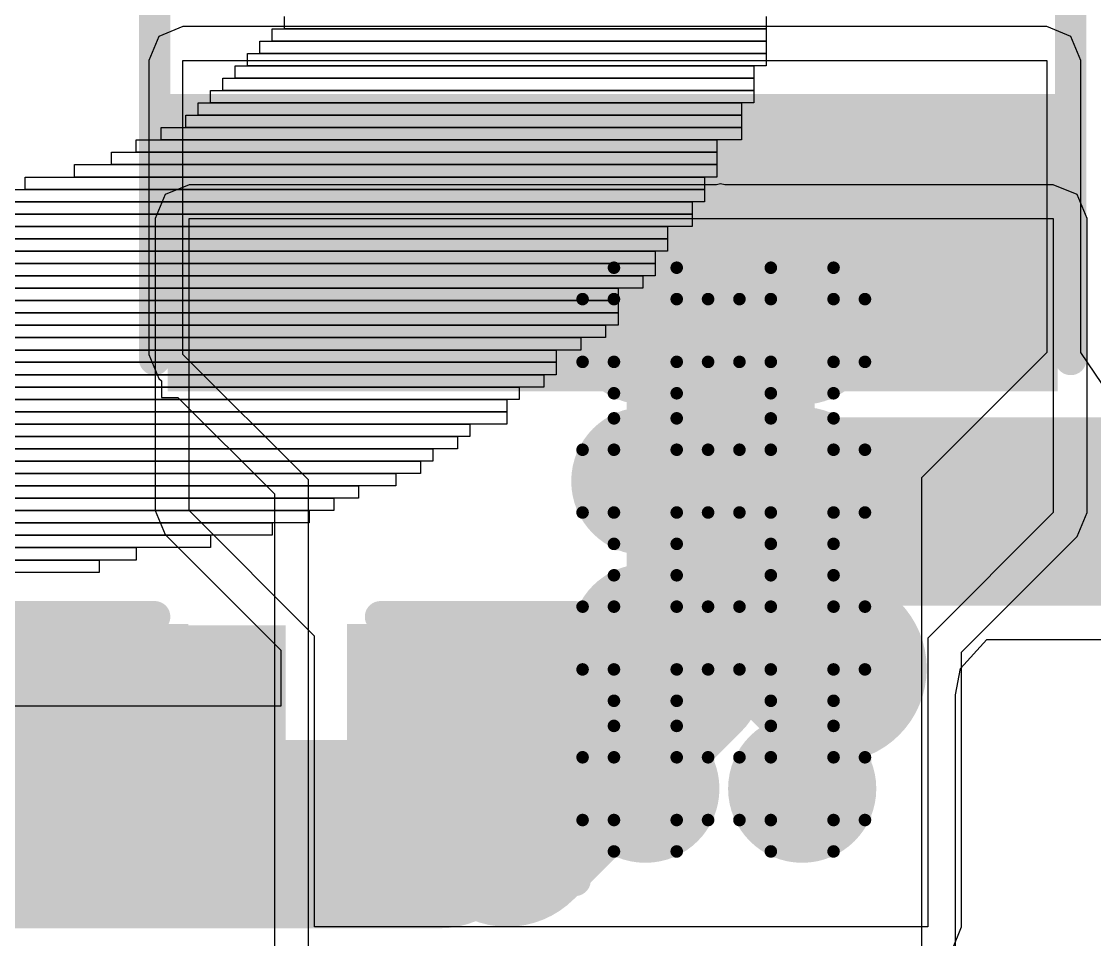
# Model space of a CAD drawing. Header units: inches. Extents: x -25 to 271, y -41 to 15.
# Drawn here: x 39.258 to 43.601, y -35.485 to -31.769 of the extents above; entities that cross this region are included whole.
import ezdxf

# ---------------------------------------------------------------- set-up
doc = ezdxf.new("R2010")
doc.units = ezdxf.units.IN
for name, color, linetype in [('Bottom Layer', 5, 'Continuous'), ('Bottom Overlay', 54, 'Continuous'), ('Drill Drawing', 1, 'Continuous'), ('Top Glue Points', 56, 'Continuous'), ('Top Layer', 1, 'Continuous'), ('Top Overlay', 2, 'Continuous'), ('Top Paste', 8, 'Continuous'), ('Top Solder', 216, 'Continuous'), ('Via Holes', 16, 'Continuous')]:
    doc.layers.add(name, color=color, linetype=linetype)

# ---------------------------------------------------------------- blocks, each defined once
blk = doc.blocks.new('VLS3012HBX_3R3M_13')
at = {"layer": 'Top Layer'}
for points in [[(-1.5, 1.7), (-0.5, 1.7), (-0.5, -1.7), (-1.5, -1.7)], [(0.5, 1.7), (1.5, 1.7), (1.5, -1.7), (0.5, -1.7)]]:
    blk.add_hatch(color=1, dxfattribs=at).paths.add_polyline_path(points)
at = {"layer": 'Top Paste'}
for points in [[(-1.5, 1.7), (-0.5, 1.7), (-0.5, -1.7), (-1.5, -1.7)], [(0.5, 1.7), (1.5, 1.7), (1.5, -1.7), (0.5, -1.7)]]:
    blk.add_hatch(color=8, dxfattribs=at).paths.add_polyline_path(points)
at = {"layer": 'Top Solder'}
for points in [[(-1.6016, 1.8016), (-0.3984, 1.8016), (-0.3984, -1.8016), (-1.6016, -1.8016)], [(0.3984, 1.8016), (1.6016, 1.8016), (1.6016, -1.8016), (0.3984, -1.8016)]]:
    blk.add_hatch(color=216, dxfattribs=at).paths.add_polyline_path(points)
at = {"layer": 'Top Overlay'}
for points in [[(1.4732, 1.8542, 0.127, 0.127, 0), (-1.4986, 1.8542, 0.127, 0.127, 0)], [(1.4732, -1.8542, 0.127, 0.127, 0), (-1.4986, -1.8542, 0.127, 0.127, 0)]]:
    blk.add_lwpolyline(points, format="xyseb", dxfattribs=at)
for points in [[(-1.5304, 1.8542, 0.0635, 0.0635, 1), (-1.4668, 1.8542, 0.0635, 0.0635, 1)], [(1.4414, 1.8542, 0.0635, 0.0635, 1), (1.505, 1.8542, 0.0635, 0.0635, 1)], [(-1.5304, -1.8542, 0.0635, 0.0635, 1), (-1.4668, -1.8542, 0.0635, 0.0635, 1)], [(1.4414, -1.8542, 0.0635, 0.0635, 1), (1.505, -1.8542, 0.0635, 0.0635, 1)]]:
    blk.add_lwpolyline(points, format="xyseb", close=True, dxfattribs=at)
blk = doc.blocks.new('CAP_0603_36')
at = {"layer": 'Top Layer'}
for points in [[(-0.381, 0.4445), (-0.381, -0.4445), (-1.143, -0.4445), (-1.143, 0.4445)], [(1.143, 0.4445), (1.143, -0.4445), (0.381, -0.4445), (0.381, 0.4445)]]:
    blk.add_hatch(color=1, dxfattribs=at).paths.add_polyline_path(points)
at = {"layer": 'Top Paste'}
for points in [[(-0.381, 0.4445), (-0.381, -0.4445), (-1.143, -0.4445), (-1.143, 0.4445)], [(1.143, 0.4445), (1.143, -0.4445), (0.381, -0.4445), (0.381, 0.4445)]]:
    blk.add_hatch(color=8, dxfattribs=at).paths.add_polyline_path(points)
at = {"layer": 'Top Solder'}
for points in [[(-0.321, 0.5045), (-0.321, -0.5045), (-1.203, -0.5045), (-1.203, 0.5045)], [(1.203, 0.5045), (1.203, -0.5045), (0.321, -0.5045), (0.321, 0.5045)]]:
    blk.add_hatch(color=216, dxfattribs=at).paths.add_polyline_path(points)
at = {"layer": 'Top Overlay'}
for points in [[(-1.2446, 0.5334, 0.127, 0.127, 0), (-0.4572, 0.5334, 0.127, 0.127, 0)], [(-1.2446, -0.5334, 0.127, 0.127, 0), (-1.2446, 0.5334, 0.127, 0.127, 0)], [(0.4572, 0.5334, 0.127, 0.127, 0), (1.2446, 0.5334, 0.127, 0.127, 0)], [(1.2446, -0.5334, 0.127, 0.127, 0), (1.2446, 0.5334, 0.127, 0.127, 0)], [(-1.2446, -0.5334, 0.127, 0.127, 0), (-0.4572, -0.5334, 0.127, 0.127, 0)], [(0.4572, -0.5334, 0.127, 0.127, 0), (1.2446, -0.5334, 0.127, 0.127, 0)]]:
    blk.add_lwpolyline(points, format="xyseb", dxfattribs=at)
for points in [[(-1.2764, 0.5334, 0.0635, 0.0635, 1), (-1.2128, 0.5334, 0.0635, 0.0635, 1)], [(-1.2764, 0.5334, 0.0635, 0.0635, 1), (-1.2128, 0.5334, 0.0635, 0.0635, 1)], [(-0.4889, 0.5334, 0.0635, 0.0635, 1), (-0.4254, 0.5334, 0.0635, 0.0635, 1)], [(0.4254, 0.5334, 0.0635, 0.0635, 1), (0.4889, 0.5334, 0.0635, 0.0635, 1)], [(1.2128, 0.5334, 0.0635, 0.0635, 1), (1.2764, 0.5334, 0.0635, 0.0635, 1)], [(1.2128, 0.5334, 0.0635, 0.0635, 1), (1.2764, 0.5334, 0.0635, 0.0635, 1)], [(-1.2764, -0.5334, 0.0635, 0.0635, 1), (-1.2128, -0.5334, 0.0635, 0.0635, 1)], [(-1.2764, -0.5334, 0.0635, 0.0635, 1), (-1.2128, -0.5334, 0.0635, 0.0635, 1)], [(-0.4889, -0.5334, 0.0635, 0.0635, 1), (-0.4254, -0.5334, 0.0635, 0.0635, 1)], [(0.4254, -0.5334, 0.0635, 0.0635, 1), (0.4889, -0.5334, 0.0635, 0.0635, 1)], [(1.2128, -0.5334, 0.0635, 0.0635, 1), (1.2764, -0.5334, 0.0635, 0.0635, 1)], [(1.2128, -0.5334, 0.0635, 0.0635, 1), (1.2764, -0.5334, 0.0635, 0.0635, 1)]]:
    blk.add_lwpolyline(points, format="xyseb", close=True, dxfattribs=at)

msp = doc.modelspace()

# ---------------------------------------------------------------- hatches: boundary and pattern name
at = {"layer": 'Bottom Layer'}
h = msp.add_hatch(color=5, dxfattribs=at)
edge = h.paths.add_edge_path()
edge.add_arc((41.783, -33.02), 0.3, 0, 360)
h = msp.add_hatch(color=5, dxfattribs=at)
edge = h.paths.add_edge_path()
edge.add_arc((42.418, -33.02), 0.3, 0, 360)
h = msp.add_hatch(color=5, dxfattribs=at)
edge = h.paths.add_edge_path()
edge.add_arc((41.783, -33.6296), 0.3, 0, 360)
h = msp.add_hatch(color=5, dxfattribs=at)
edge = h.paths.add_edge_path()
edge.add_arc((42.418, -33.6296), 0.3, 0, 360)
h = msp.add_hatch(color=5, dxfattribs=at)
edge = h.paths.add_edge_path()
edge.add_arc((41.783, -34.2646), 0.3, 0, 360)
h = msp.add_hatch(color=5, dxfattribs=at)
edge = h.paths.add_edge_path()
edge.add_arc((42.418, -34.2646), 0.3, 0, 360)
h = msp.add_hatch(color=5, dxfattribs=at)
edge = h.paths.add_edge_path()
edge.add_arc((41.783, -34.8742), 0.3, 0, 360)
h = msp.add_hatch(color=5, dxfattribs=at)
edge = h.paths.add_edge_path()
edge.add_arc((42.418, -34.8742), 0.3, 0, 360)
at = {"layer": 'Top Glue Points'}
for points in [[(39.927, -32.975), (40.3268, -32.975), (40.3268, -32.3751), (39.927, -32.3751)], [(39.927, -34.8137), (40.3268, -34.8137), (40.3268, -34.2138), (39.927, -34.2138)]]:
    msp.add_hatch(color=56, dxfattribs=at).paths.add_polyline_path(points)
at = {"layer": 'Top Layer'}
h = msp.add_hatch(color=1, dxfattribs=at)
edge = h.paths.add_edge_path()
edge.add_arc((41.783, -33.02), 0.3, 0, 360)
h = msp.add_hatch(color=1, dxfattribs=at)
edge = h.paths.add_edge_path()
edge.add_arc((42.418, -33.02), 0.3, 0, 360)
h = msp.add_hatch(color=1, dxfattribs=at)
edge = h.paths.add_edge_path()
edge.add_arc((41.783, -33.6296), 0.3, 0, 360)
h = msp.add_hatch(color=1, dxfattribs=at)
edge = h.paths.add_edge_path()
edge.add_arc((42.418, -33.6296), 0.3, 0, 360)
h = msp.add_hatch(color=1, dxfattribs=at)
edge = h.paths.add_edge_path()
edge.add_arc((41.783, -34.2646), 0.3, 0, 360)
h = msp.add_hatch(color=1, dxfattribs=at)
edge = h.paths.add_edge_path()
edge.add_arc((42.418, -34.2646), 0.3, 0, 360)
h = msp.add_hatch(color=1, dxfattribs=at)
edge = h.paths.add_edge_path()
edge.add_arc((41.783, -34.8742), 0.3, 0, 360)
h = msp.add_hatch(color=1, dxfattribs=at)
edge = h.paths.add_edge_path()
edge.add_arc((42.418, -34.8742), 0.3, 0, 360)
at = {"layer": 'Via Holes'}
h = msp.add_hatch(color=7, dxfattribs=at)
edge = h.paths.add_edge_path()
edge.add_arc((41.783, -33.02), 0.15, 0, 360)
h = msp.add_hatch(color=7, dxfattribs=at)
edge = h.paths.add_edge_path()
edge.add_arc((42.418, -33.02), 0.15, 0, 360)
h = msp.add_hatch(color=7, dxfattribs=at)
edge = h.paths.add_edge_path()
edge.add_arc((41.783, -33.6296), 0.15, 0, 360)
h = msp.add_hatch(color=7, dxfattribs=at)
edge = h.paths.add_edge_path()
edge.add_arc((42.418, -33.6296), 0.15, 0, 360)
h = msp.add_hatch(color=7, dxfattribs=at)
edge = h.paths.add_edge_path()
edge.add_arc((41.783, -34.2646), 0.15, 0, 360)
h = msp.add_hatch(color=7, dxfattribs=at)
edge = h.paths.add_edge_path()
edge.add_arc((42.418, -34.2646), 0.15, 0, 360)
h = msp.add_hatch(color=7, dxfattribs=at)
edge = h.paths.add_edge_path()
edge.add_arc((41.783, -34.8742), 0.15, 0, 360)
h = msp.add_hatch(color=7, dxfattribs=at)
edge = h.paths.add_edge_path()
edge.add_arc((42.418, -34.8742), 0.15, 0, 360)

# ---------------------------------------------------------------- linework, layer by layer
at = {"layer": 'Bottom Layer'}
for p, q in [((39.9364, -32.4299), (39.8392, -32.4702)), ((42.0712, -32.4299), (39.9364, -32.4299)), ((42.0878, -32.4266), (42.0712, -32.4299)), ((42.1044, -32.4299), (42.0878, -32.4266)), ((43.434, -32.4299), (42.1044, -32.4299)), ((43.5312, -32.4702), (43.434, -32.4299)), ((39.8392, -32.4702), (39.799, -32.5674)), ((43.5715, -32.5674), (43.5312, -32.4702)), ((39.799, -32.5674), (39.799, -33.749)), ((39.9364, -33.749), (39.9364, -32.5674)), ((39.9364, -32.5674), (43.434, -32.5674)), ((43.434, -32.5674), (43.434, -33.7566)), ((43.5715, -33.7566), (43.5715, -32.5674)), ((39.799, -33.749), (39.8392, -33.8462)), ((40.4444, -34.257), (39.9364, -33.749)), ((43.434, -33.7566), (42.926, -34.2646)), ((43.5312, -33.8538), (43.5715, -33.7566)), ((43.5715, -33.7566), (43.5715, -33.7566)), ((39.8392, -33.8462), (40.307, -34.3139)), ((43.0635, -34.3215), (43.5312, -33.8538)), ((40.4444, -35.433), (40.4444, -34.257)), ((42.926, -34.2646), (42.926, -35.433)), ((40.307, -34.3139), (40.307, -34.5403)), ((43.0635, -35.433), (43.0635, -34.3215)), ((40.307, -34.5403), (35.4806, -34.5403)), ((42.926, -35.433), (40.4444, -35.433)), ((43.0232, -35.5302), (43.0635, -35.433))]:
    msp.add_line(p, q, dxfattribs=at)
for points in [[(42.0878, -34.1884, 0.762, 0.762, 0), (42.0878, -32.9446, 0.762, 0.762, 0)], [(41.2242, -35.052, 0.762, 0.762, 0), (41.8973, -34.3789, 0.762, 0.762, 0)], [(11.881, -35.0582, 0.762, 0.762, 0), (40.9514, -35.0582, 0.762, 0.762, 0)]]:
    msp.add_lwpolyline(points, format="xyseb", dxfattribs=at)
for points in [[(41.8973, -32.9446, 0.381, 0.381, 1), (42.2783, -32.9446, 0.381, 0.381, 1)], [(41.8973, -34.1884, 0.381, 0.381, 1), (42.2783, -34.1884, 0.381, 0.381, 1)], [(41.7068, -34.3789, 0.381, 0.381, 1), (42.0878, -34.3789, 0.381, 0.381, 1)], [(40.7609, -35.0582, 0.381, 0.381, 1), (41.1419, -35.0582, 0.381, 0.381, 1)], [(41.0337, -35.052, 0.381, 0.381, 1), (41.4147, -35.052, 0.381, 0.381, 1)]]:
    msp.add_lwpolyline(points, format="xyseb", close=True, dxfattribs=at)
at = {"layer": 'Bottom Overlay'}
for p, q in [((40.3224, -31.7988), (40.3224, -31.749)), ((42.2723, -31.749), (42.2723, -31.7988)), ((40.2723, -31.8488), (40.2723, -31.7988)), ((40.2723, -31.7988), (42.2723, -31.7988)), ((42.2723, -31.7988), (40.3224, -31.7988)), ((42.2723, -31.7988), (42.2723, -31.8488)), ((40.2223, -31.8988), (40.2223, -31.8488)), ((40.2223, -31.8488), (42.2723, -31.8488)), ((42.2723, -31.8488), (40.2723, -31.8488)), ((42.2723, -31.8488), (42.2723, -31.8988)), ((40.1723, -31.9489), (40.1723, -31.8988)), ((40.1723, -31.8988), (42.2723, -31.8988)), ((42.2723, -31.8988), (40.2223, -31.8988)), ((42.2723, -31.8988), (42.2723, -31.9489)), ((40.1225, -31.9989), (40.1225, -31.9489)), ((40.1225, -31.9489), (42.2223, -31.9489)), ((42.2723, -31.9489), (40.1723, -31.9489)), ((42.2223, -31.9489), (42.2223, -31.9989)), ((40.0724, -32.049), (40.0724, -31.9989)), ((40.0724, -31.9989), (42.2223, -31.9989)), ((42.2223, -31.9989), (40.1225, -31.9989)), ((42.2223, -31.9989), (42.2223, -32.049)), ((40.0224, -32.099), (40.0224, -32.049)), ((40.0224, -32.049), (42.2223, -32.049)), ((42.2223, -32.049), (40.0724, -32.049)), ((42.2223, -32.049), (42.2223, -32.099)), ((39.9724, -32.1488), (39.9724, -32.099)), ((39.9724, -32.099), (42.1723, -32.099)), ((42.2223, -32.099), (40.0224, -32.099)), ((42.1723, -32.099), (42.1723, -32.1488)), ((39.9223, -32.1988), (39.9223, -32.1488)), ((39.9223, -32.1488), (42.1723, -32.1488)), ((42.1723, -32.1488), (39.9724, -32.1488)), ((42.1723, -32.1488), (42.1723, -32.1988)), ((39.8225, -32.2489), (39.8225, -32.1988)), ((39.8225, -32.1988), (42.1723, -32.1988)), ((42.1723, -32.1988), (39.9223, -32.1988)), ((42.1723, -32.1988), (42.1723, -32.2489)), ((39.7224, -32.2989), (39.7224, -32.2489)), ((39.7224, -32.2489), (42.0724, -32.2489)), ((42.1723, -32.2489), (39.8225, -32.2489)), ((42.0724, -32.2489), (42.0724, -32.2989)), ((39.6223, -32.3489), (39.6223, -32.2989)), ((39.6223, -32.2989), (42.0724, -32.2989)), ((42.0724, -32.2989), (39.7224, -32.2989)), ((42.0724, -32.2989), (42.0724, -32.3489)), ((39.4725, -32.399), (39.4725, -32.3489)), ((39.4725, -32.3489), (42.0724, -32.3489)), ((42.0724, -32.3489), (39.6223, -32.3489)), ((42.0724, -32.3489), (42.0724, -32.399)), ((39.2723, -32.4488), (39.2723, -32.399)), ((39.2723, -32.399), (42.0224, -32.399)), ((42.0724, -32.399), (39.4725, -32.399)), ((42.0224, -32.399), (42.0224, -32.4488)), ((36.7725, -32.4488), (42.0224, -32.4488)), ((42.0224, -32.4488), (39.2723, -32.4488)), ((42.0224, -32.4488), (42.0224, -32.4988)), ((36.7725, -32.4988), (41.9724, -32.4988)), ((42.0224, -32.4988), (36.7725, -32.4988)), ((41.9724, -32.4988), (41.9724, -32.5488)), ((36.6724, -32.5488), (41.9724, -32.5488)), ((41.9724, -32.5488), (36.7725, -32.5488)), ((41.9724, -32.5488), (41.9724, -32.5989)), ((36.6224, -32.5989), (41.8723, -32.5989)), ((41.9724, -32.5989), (36.6724, -32.5989)), ((41.8723, -32.5989), (41.8723, -32.6489)), ((36.5723, -32.6489), (41.8723, -32.6489)), ((41.8723, -32.6489), (36.6224, -32.6489)), ((41.8723, -32.6489), (41.8723, -32.6989)), ((41.8723, -32.6989), (36.5723, -32.6989)), ((36.5723, -32.6989), (41.8225, -32.6989)), ((41.8225, -32.6989), (41.8225, -32.749)), ((36.4725, -32.749), (41.8225, -32.749)), ((41.8225, -32.749), (36.5723, -32.749)), ((41.8225, -32.749), (41.8225, -32.7988)), ((41.8225, -32.7988), (36.4725, -32.7988)), ((36.4725, -32.7988), (41.7725, -32.7988)), ((41.7725, -32.7988), (41.7725, -32.8488)), ((41.7725, -32.8488), (36.4725, -32.8488)), ((36.5223, -32.8488), (41.6724, -32.8488)), ((41.6724, -32.8488), (41.6724, -32.8988)), ((41.6724, -32.8988), (36.5223, -32.8988)), ((36.5723, -32.8988), (41.6724, -32.8988)), ((41.6724, -32.8988), (41.6724, -32.9489)), ((41.6724, -32.9489), (36.5723, -32.9489)), ((36.5723, -32.9489), (41.6724, -32.9489)), ((41.6724, -32.9489), (41.6724, -32.9989)), ((41.6724, -32.9989), (36.5723, -32.9989)), ((36.6224, -32.9989), (41.6223, -32.9989)), ((41.6223, -32.9989), (41.6223, -33.049)), ((41.6223, -33.049), (36.6224, -33.049)), ((36.6724, -33.049), (41.5223, -33.049)), ((41.5223, -33.049), (41.5223, -33.099)), ((41.5223, -33.099), (36.6724, -33.099)), ((36.7725, -33.099), (41.4224, -33.099)), ((41.4224, -33.099), (41.4224, -33.1488)), ((41.4224, -33.1488), (36.7725, -33.1488)), ((36.7725, -33.1488), (41.4224, -33.1488)), ((41.4224, -33.1488), (41.4224, -33.1988)), ((41.4224, -33.1988), (36.7725, -33.1988)), ((36.8225, -33.1988), (41.3724, -33.1988)), ((41.3724, -33.1988), (41.3724, -33.2489)), ((41.3724, -33.2489), (36.8225, -33.2489)), ((36.8723, -33.2489), (41.2723, -33.2489)), ((41.2723, -33.2489), (41.2723, -33.2989)), ((41.2723, -33.2989), (36.8723, -33.2989)), ((37.0224, -33.2989), (41.2223, -33.2989)), ((41.2223, -33.2989), (41.2223, -33.3489)), ((41.2223, -33.3489), (37.0224, -33.3489)), ((37.0224, -33.3489), (41.2223, -33.3489)), ((41.2223, -33.3489), (41.2223, -33.399)), ((41.2223, -33.399), (37.0224, -33.399)), ((37.0724, -33.399), (41.0724, -33.399)), ((41.0724, -33.399), (41.0724, -33.4488)), ((41.0724, -33.4488), (37.0724, -33.4488)), ((37.2223, -33.4488), (41.0224, -33.4488)), ((41.0224, -33.4488), (41.0224, -33.4988)), ((41.0224, -33.4988), (37.2223, -33.4988)), ((37.2723, -33.4988), (40.9223, -33.4988)), ((40.9223, -33.4988), (40.9223, -33.5488)), ((40.9223, -33.5488), (37.2723, -33.5488)), ((37.3224, -33.5488), (40.8723, -33.5488)), ((40.8723, -33.5488), (40.8723, -33.5989)), ((40.8723, -33.5989), (37.3224, -33.5989)), ((37.4225, -33.5989), (40.7725, -33.5989)), ((40.7725, -33.5989), (40.7725, -33.6489)), ((40.7725, -33.6489), (37.4225, -33.6489)), ((37.5723, -33.6489), (40.6223, -33.6489)), ((40.6223, -33.6489), (40.6223, -33.6989)), ((40.6223, -33.6989), (37.5723, -33.6989)), ((37.7224, -33.6989), (40.5223, -33.6989)), ((40.5223, -33.6989), (40.5223, -33.749)), ((40.5223, -33.749), (37.7224, -33.749)), ((37.7725, -33.749), (40.4224, -33.749)), ((40.4224, -33.749), (40.4224, -33.7988)), ((40.4224, -33.7988), (37.7725, -33.7988)), ((37.9724, -33.7988), (40.2723, -33.7988)), ((40.2723, -33.7988), (40.2723, -33.8488)), ((40.2723, -33.8488), (37.9724, -33.8488)), ((38.2223, -33.8488), (40.0224, -33.8488)), ((40.0224, -33.8488), (40.0224, -33.8988)), ((40.0224, -33.8988), (38.2223, -33.8988)), ((38.5223, -33.8988), (39.7224, -33.8988)), ((39.7224, -33.8988), (39.7224, -33.9489)), ((39.7224, -33.9489), (38.5223, -33.9489)), ((38.6224, -33.9489), (39.5723, -33.9489)), ((39.5723, -33.9489), (39.5723, -33.9989)), ((39.5723, -33.9989), (38.6224, -33.9989))]:
    msp.add_line(p, q, dxfattribs=at)
at = {"layer": 'Drill Drawing'}
for points in [[(41.656, -32.893, 0.0508, 0.0508, 0), (41.656, -32.766, 0.0508, 0.0508, 0)], [(41.656, -32.766, 0.0508, 0.0508, 0), (41.91, -32.766, 0.0508, 0.0508, 0)], [(41.91, -32.893, 0.0508, 0.0508, 0), (41.91, -32.766, 0.0508, 0.0508, 0)], [(42.291, -32.893, 0.0508, 0.0508, 0), (42.291, -32.766, 0.0508, 0.0508, 0)], [(42.291, -32.766, 0.0508, 0.0508, 0), (42.545, -32.766, 0.0508, 0.0508, 0)], [(42.545, -32.893, 0.0508, 0.0508, 0), (42.545, -32.766, 0.0508, 0.0508, 0)], [(41.529, -33.147, 0.0508, 0.0508, 0), (41.529, -32.893, 0.0508, 0.0508, 0)], [(41.529, -32.893, 0.0508, 0.0508, 0), (41.656, -32.893, 0.0508, 0.0508, 0)], [(41.91, -32.893, 0.0508, 0.0508, 0), (42.037, -32.893, 0.0508, 0.0508, 0)], [(42.037, -33.147, 0.0508, 0.0508, 0), (42.037, -32.893, 0.0508, 0.0508, 0)], [(42.164, -33.147, 0.0508, 0.0508, 0), (42.164, -32.893, 0.0508, 0.0508, 0)], [(42.164, -32.893, 0.0508, 0.0508, 0), (42.291, -32.893, 0.0508, 0.0508, 0)], [(42.545, -32.893, 0.0508, 0.0508, 0), (42.672, -32.893, 0.0508, 0.0508, 0)], [(42.672, -33.147, 0.0508, 0.0508, 0), (42.672, -32.893, 0.0508, 0.0508, 0)], [(41.529, -33.147, 0.0508, 0.0508, 0), (41.656, -33.147, 0.0508, 0.0508, 0)], [(41.656, -33.274, 0.0508, 0.0508, 0), (41.656, -33.147, 0.0508, 0.0508, 0)], [(41.91, -33.147, 0.0508, 0.0508, 0), (42.037, -33.147, 0.0508, 0.0508, 0)], [(41.91, -33.274, 0.0508, 0.0508, 0), (41.91, -33.147, 0.0508, 0.0508, 0)], [(42.164, -33.147, 0.0508, 0.0508, 0), (42.291, -33.147, 0.0508, 0.0508, 0)], [(42.291, -33.274, 0.0508, 0.0508, 0), (42.291, -33.147, 0.0508, 0.0508, 0)], [(42.545, -33.147, 0.0508, 0.0508, 0), (42.672, -33.147, 0.0508, 0.0508, 0)], [(42.545, -33.274, 0.0508, 0.0508, 0), (42.545, -33.147, 0.0508, 0.0508, 0)], [(41.656, -33.274, 0.0508, 0.0508, 0), (41.91, -33.274, 0.0508, 0.0508, 0)], [(42.291, -33.274, 0.0508, 0.0508, 0), (42.545, -33.274, 0.0508, 0.0508, 0)], [(41.656, -33.5026, 0.0508, 0.0508, 0), (41.656, -33.3756, 0.0508, 0.0508, 0)], [(41.656, -33.3756, 0.0508, 0.0508, 0), (41.91, -33.3756, 0.0508, 0.0508, 0)], [(41.91, -33.5026, 0.0508, 0.0508, 0), (41.91, -33.3756, 0.0508, 0.0508, 0)], [(42.291, -33.5026, 0.0508, 0.0508, 0), (42.291, -33.3756, 0.0508, 0.0508, 0)], [(42.291, -33.3756, 0.0508, 0.0508, 0), (42.545, -33.3756, 0.0508, 0.0508, 0)], [(42.545, -33.5026, 0.0508, 0.0508, 0), (42.545, -33.3756, 0.0508, 0.0508, 0)], [(41.529, -33.7566, 0.0508, 0.0508, 0), (41.529, -33.5026, 0.0508, 0.0508, 0)], [(41.529, -33.5026, 0.0508, 0.0508, 0), (41.656, -33.5026, 0.0508, 0.0508, 0)], [(41.91, -33.5026, 0.0508, 0.0508, 0), (42.037, -33.5026, 0.0508, 0.0508, 0)], [(42.037, -33.7566, 0.0508, 0.0508, 0), (42.037, -33.5026, 0.0508, 0.0508, 0)], [(42.164, -33.7566, 0.0508, 0.0508, 0), (42.164, -33.5026, 0.0508, 0.0508, 0)], [(42.164, -33.5026, 0.0508, 0.0508, 0), (42.291, -33.5026, 0.0508, 0.0508, 0)], [(42.545, -33.5026, 0.0508, 0.0508, 0), (42.672, -33.5026, 0.0508, 0.0508, 0)], [(42.672, -33.7566, 0.0508, 0.0508, 0), (42.672, -33.5026, 0.0508, 0.0508, 0)], [(41.529, -33.7566, 0.0508, 0.0508, 0), (41.656, -33.7566, 0.0508, 0.0508, 0)], [(41.656, -33.8836, 0.0508, 0.0508, 0), (41.656, -33.7566, 0.0508, 0.0508, 0)], [(41.91, -33.7566, 0.0508, 0.0508, 0), (42.037, -33.7566, 0.0508, 0.0508, 0)], [(41.91, -33.8836, 0.0508, 0.0508, 0), (41.91, -33.7566, 0.0508, 0.0508, 0)], [(42.164, -33.7566, 0.0508, 0.0508, 0), (42.291, -33.7566, 0.0508, 0.0508, 0)], [(42.291, -33.8836, 0.0508, 0.0508, 0), (42.291, -33.7566, 0.0508, 0.0508, 0)], [(42.545, -33.7566, 0.0508, 0.0508, 0), (42.672, -33.7566, 0.0508, 0.0508, 0)], [(42.545, -33.8836, 0.0508, 0.0508, 0), (42.545, -33.7566, 0.0508, 0.0508, 0)], [(41.656, -33.8836, 0.0508, 0.0508, 0), (41.91, -33.8836, 0.0508, 0.0508, 0)], [(42.291, -33.8836, 0.0508, 0.0508, 0), (42.545, -33.8836, 0.0508, 0.0508, 0)], [(41.656, -34.1376, 0.0508, 0.0508, 0), (41.656, -34.0106, 0.0508, 0.0508, 0)], [(41.656, -34.0106, 0.0508, 0.0508, 0), (41.91, -34.0106, 0.0508, 0.0508, 0)], [(41.91, -34.1376, 0.0508, 0.0508, 0), (41.91, -34.0106, 0.0508, 0.0508, 0)], [(42.291, -34.1376, 0.0508, 0.0508, 0), (42.291, -34.0106, 0.0508, 0.0508, 0)], [(42.291, -34.0106, 0.0508, 0.0508, 0), (42.545, -34.0106, 0.0508, 0.0508, 0)], [(42.545, -34.1376, 0.0508, 0.0508, 0), (42.545, -34.0106, 0.0508, 0.0508, 0)], [(41.529, -34.3916, 0.0508, 0.0508, 0), (41.529, -34.1376, 0.0508, 0.0508, 0)], [(41.529, -34.1376, 0.0508, 0.0508, 0), (41.656, -34.1376, 0.0508, 0.0508, 0)], [(41.91, -34.1376, 0.0508, 0.0508, 0), (42.037, -34.1376, 0.0508, 0.0508, 0)], [(42.037, -34.3916, 0.0508, 0.0508, 0), (42.037, -34.1376, 0.0508, 0.0508, 0)], [(42.164, -34.3916, 0.0508, 0.0508, 0), (42.164, -34.1376, 0.0508, 0.0508, 0)], [(42.164, -34.1376, 0.0508, 0.0508, 0), (42.291, -34.1376, 0.0508, 0.0508, 0)], [(42.545, -34.1376, 0.0508, 0.0508, 0), (42.672, -34.1376, 0.0508, 0.0508, 0)], [(42.672, -34.3916, 0.0508, 0.0508, 0), (42.672, -34.1376, 0.0508, 0.0508, 0)], [(41.529, -34.3916, 0.0508, 0.0508, 0), (41.656, -34.3916, 0.0508, 0.0508, 0)], [(41.656, -34.5186, 0.0508, 0.0508, 0), (41.656, -34.3916, 0.0508, 0.0508, 0)], [(41.91, -34.3916, 0.0508, 0.0508, 0), (42.037, -34.3916, 0.0508, 0.0508, 0)], [(41.91, -34.5186, 0.0508, 0.0508, 0), (41.91, -34.3916, 0.0508, 0.0508, 0)], [(42.164, -34.3916, 0.0508, 0.0508, 0), (42.291, -34.3916, 0.0508, 0.0508, 0)], [(42.291, -34.5186, 0.0508, 0.0508, 0), (42.291, -34.3916, 0.0508, 0.0508, 0)], [(42.545, -34.3916, 0.0508, 0.0508, 0), (42.672, -34.3916, 0.0508, 0.0508, 0)], [(42.545, -34.5186, 0.0508, 0.0508, 0), (42.545, -34.3916, 0.0508, 0.0508, 0)], [(41.656, -34.5186, 0.0508, 0.0508, 0), (41.91, -34.5186, 0.0508, 0.0508, 0)], [(42.291, -34.5186, 0.0508, 0.0508, 0), (42.545, -34.5186, 0.0508, 0.0508, 0)], [(41.656, -34.7472, 0.0508, 0.0508, 0), (41.656, -34.6202, 0.0508, 0.0508, 0)], [(41.656, -34.6202, 0.0508, 0.0508, 0), (41.91, -34.6202, 0.0508, 0.0508, 0)], [(41.91, -34.7472, 0.0508, 0.0508, 0), (41.91, -34.6202, 0.0508, 0.0508, 0)], [(42.291, -34.7472, 0.0508, 0.0508, 0), (42.291, -34.6202, 0.0508, 0.0508, 0)], [(42.291, -34.6202, 0.0508, 0.0508, 0), (42.545, -34.6202, 0.0508, 0.0508, 0)], [(42.545, -34.7472, 0.0508, 0.0508, 0), (42.545, -34.6202, 0.0508, 0.0508, 0)], [(41.529, -35.0012, 0.0508, 0.0508, 0), (41.529, -34.7472, 0.0508, 0.0508, 0)], [(41.529, -34.7472, 0.0508, 0.0508, 0), (41.656, -34.7472, 0.0508, 0.0508, 0)], [(41.91, -34.7472, 0.0508, 0.0508, 0), (42.037, -34.7472, 0.0508, 0.0508, 0)], [(42.037, -35.0012, 0.0508, 0.0508, 0), (42.037, -34.7472, 0.0508, 0.0508, 0)], [(42.164, -35.0012, 0.0508, 0.0508, 0), (42.164, -34.7472, 0.0508, 0.0508, 0)], [(42.164, -34.7472, 0.0508, 0.0508, 0), (42.291, -34.7472, 0.0508, 0.0508, 0)], [(42.545, -34.7472, 0.0508, 0.0508, 0), (42.672, -34.7472, 0.0508, 0.0508, 0)], [(42.672, -35.0012, 0.0508, 0.0508, 0), (42.672, -34.7472, 0.0508, 0.0508, 0)], [(41.529, -35.0012, 0.0508, 0.0508, 0), (41.656, -35.0012, 0.0508, 0.0508, 0)], [(41.656, -35.1282, 0.0508, 0.0508, 0), (41.656, -35.0012, 0.0508, 0.0508, 0)], [(41.91, -35.0012, 0.0508, 0.0508, 0), (42.037, -35.0012, 0.0508, 0.0508, 0)], [(41.91, -35.1282, 0.0508, 0.0508, 0), (41.91, -35.0012, 0.0508, 0.0508, 0)], [(42.164, -35.0012, 0.0508, 0.0508, 0), (42.291, -35.0012, 0.0508, 0.0508, 0)], [(42.291, -35.1282, 0.0508, 0.0508, 0), (42.291, -35.0012, 0.0508, 0.0508, 0)], [(42.545, -35.0012, 0.0508, 0.0508, 0), (42.672, -35.0012, 0.0508, 0.0508, 0)], [(42.545, -35.1282, 0.0508, 0.0508, 0), (42.545, -35.0012, 0.0508, 0.0508, 0)], [(41.656, -35.1282, 0.0508, 0.0508, 0), (41.91, -35.1282, 0.0508, 0.0508, 0)], [(42.291, -35.1282, 0.0508, 0.0508, 0), (42.545, -35.1282, 0.0508, 0.0508, 0)]]:
    msp.add_lwpolyline(points, format="xyseb", dxfattribs=at)
for points in [[(41.6433, -32.766, 0.0254, 0.0254, 1), (41.6687, -32.766, 0.0254, 0.0254, 1)], [(41.6433, -32.766, 0.0254, 0.0254, 1), (41.6687, -32.766, 0.0254, 0.0254, 1)], [(41.8973, -32.766, 0.0254, 0.0254, 1), (41.9227, -32.766, 0.0254, 0.0254, 1)], [(41.8973, -32.766, 0.0254, 0.0254, 1), (41.9227, -32.766, 0.0254, 0.0254, 1)], [(42.2783, -32.766, 0.0254, 0.0254, 1), (42.3037, -32.766, 0.0254, 0.0254, 1)], [(42.2783, -32.766, 0.0254, 0.0254, 1), (42.3037, -32.766, 0.0254, 0.0254, 1)], [(42.5323, -32.766, 0.0254, 0.0254, 1), (42.5577, -32.766, 0.0254, 0.0254, 1)], [(42.5323, -32.766, 0.0254, 0.0254, 1), (42.5577, -32.766, 0.0254, 0.0254, 1)], [(41.5163, -32.893, 0.0254, 0.0254, 1), (41.5417, -32.893, 0.0254, 0.0254, 1)], [(41.5163, -32.893, 0.0254, 0.0254, 1), (41.5417, -32.893, 0.0254, 0.0254, 1)], [(41.6433, -32.893, 0.0254, 0.0254, 1), (41.6687, -32.893, 0.0254, 0.0254, 1)], [(41.6433, -32.893, 0.0254, 0.0254, 1), (41.6687, -32.893, 0.0254, 0.0254, 1)], [(41.8973, -32.893, 0.0254, 0.0254, 1), (41.9227, -32.893, 0.0254, 0.0254, 1)], [(41.8973, -32.893, 0.0254, 0.0254, 1), (41.9227, -32.893, 0.0254, 0.0254, 1)], [(42.0243, -32.893, 0.0254, 0.0254, 1), (42.0497, -32.893, 0.0254, 0.0254, 1)], [(42.0243, -32.893, 0.0254, 0.0254, 1), (42.0497, -32.893, 0.0254, 0.0254, 1)], [(42.1513, -32.893, 0.0254, 0.0254, 1), (42.1767, -32.893, 0.0254, 0.0254, 1)], [(42.1513, -32.893, 0.0254, 0.0254, 1), (42.1767, -32.893, 0.0254, 0.0254, 1)], [(42.2783, -32.893, 0.0254, 0.0254, 1), (42.3037, -32.893, 0.0254, 0.0254, 1)], [(42.2783, -32.893, 0.0254, 0.0254, 1), (42.3037, -32.893, 0.0254, 0.0254, 1)], [(42.5323, -32.893, 0.0254, 0.0254, 1), (42.5577, -32.893, 0.0254, 0.0254, 1)], [(42.5323, -32.893, 0.0254, 0.0254, 1), (42.5577, -32.893, 0.0254, 0.0254, 1)], [(42.6593, -32.893, 0.0254, 0.0254, 1), (42.6847, -32.893, 0.0254, 0.0254, 1)], [(42.6593, -32.893, 0.0254, 0.0254, 1), (42.6847, -32.893, 0.0254, 0.0254, 1)], [(41.5163, -33.147, 0.0254, 0.0254, 1), (41.5417, -33.147, 0.0254, 0.0254, 1)], [(41.5163, -33.147, 0.0254, 0.0254, 1), (41.5417, -33.147, 0.0254, 0.0254, 1)], [(41.6433, -33.147, 0.0254, 0.0254, 1), (41.6687, -33.147, 0.0254, 0.0254, 1)], [(41.6433, -33.147, 0.0254, 0.0254, 1), (41.6687, -33.147, 0.0254, 0.0254, 1)], [(41.8973, -33.147, 0.0254, 0.0254, 1), (41.9227, -33.147, 0.0254, 0.0254, 1)], [(41.8973, -33.147, 0.0254, 0.0254, 1), (41.9227, -33.147, 0.0254, 0.0254, 1)], [(42.0243, -33.147, 0.0254, 0.0254, 1), (42.0497, -33.147, 0.0254, 0.0254, 1)], [(42.0243, -33.147, 0.0254, 0.0254, 1), (42.0497, -33.147, 0.0254, 0.0254, 1)], [(42.1513, -33.147, 0.0254, 0.0254, 1), (42.1767, -33.147, 0.0254, 0.0254, 1)], [(42.1513, -33.147, 0.0254, 0.0254, 1), (42.1767, -33.147, 0.0254, 0.0254, 1)], [(42.2783, -33.147, 0.0254, 0.0254, 1), (42.3037, -33.147, 0.0254, 0.0254, 1)], [(42.2783, -33.147, 0.0254, 0.0254, 1), (42.3037, -33.147, 0.0254, 0.0254, 1)], [(42.5323, -33.147, 0.0254, 0.0254, 1), (42.5577, -33.147, 0.0254, 0.0254, 1)], [(42.5323, -33.147, 0.0254, 0.0254, 1), (42.5577, -33.147, 0.0254, 0.0254, 1)], [(42.6593, -33.147, 0.0254, 0.0254, 1), (42.6847, -33.147, 0.0254, 0.0254, 1)], [(42.6593, -33.147, 0.0254, 0.0254, 1), (42.6847, -33.147, 0.0254, 0.0254, 1)], [(41.6433, -33.274, 0.0254, 0.0254, 1), (41.6687, -33.274, 0.0254, 0.0254, 1)], [(41.6433, -33.274, 0.0254, 0.0254, 1), (41.6687, -33.274, 0.0254, 0.0254, 1)], [(41.8973, -33.274, 0.0254, 0.0254, 1), (41.9227, -33.274, 0.0254, 0.0254, 1)], [(41.8973, -33.274, 0.0254, 0.0254, 1), (41.9227, -33.274, 0.0254, 0.0254, 1)], [(42.2783, -33.274, 0.0254, 0.0254, 1), (42.3037, -33.274, 0.0254, 0.0254, 1)], [(42.2783, -33.274, 0.0254, 0.0254, 1), (42.3037, -33.274, 0.0254, 0.0254, 1)], [(42.5323, -33.274, 0.0254, 0.0254, 1), (42.5577, -33.274, 0.0254, 0.0254, 1)], [(42.5323, -33.274, 0.0254, 0.0254, 1), (42.5577, -33.274, 0.0254, 0.0254, 1)], [(41.6433, -33.3756, 0.0254, 0.0254, 1), (41.6687, -33.3756, 0.0254, 0.0254, 1)], [(41.6433, -33.3756, 0.0254, 0.0254, 1), (41.6687, -33.3756, 0.0254, 0.0254, 1)], [(41.8973, -33.3756, 0.0254, 0.0254, 1), (41.9227, -33.3756, 0.0254, 0.0254, 1)], [(41.8973, -33.3756, 0.0254, 0.0254, 1), (41.9227, -33.3756, 0.0254, 0.0254, 1)], [(42.2783, -33.3756, 0.0254, 0.0254, 1), (42.3037, -33.3756, 0.0254, 0.0254, 1)], [(42.2783, -33.3756, 0.0254, 0.0254, 1), (42.3037, -33.3756, 0.0254, 0.0254, 1)], [(42.5323, -33.3756, 0.0254, 0.0254, 1), (42.5577, -33.3756, 0.0254, 0.0254, 1)], [(42.5323, -33.3756, 0.0254, 0.0254, 1), (42.5577, -33.3756, 0.0254, 0.0254, 1)], [(41.5163, -33.5026, 0.0254, 0.0254, 1), (41.5417, -33.5026, 0.0254, 0.0254, 1)], [(41.5163, -33.5026, 0.0254, 0.0254, 1), (41.5417, -33.5026, 0.0254, 0.0254, 1)], [(41.6433, -33.5026, 0.0254, 0.0254, 1), (41.6687, -33.5026, 0.0254, 0.0254, 1)], [(41.6433, -33.5026, 0.0254, 0.0254, 1), (41.6687, -33.5026, 0.0254, 0.0254, 1)], [(41.8973, -33.5026, 0.0254, 0.0254, 1), (41.9227, -33.5026, 0.0254, 0.0254, 1)], [(41.8973, -33.5026, 0.0254, 0.0254, 1), (41.9227, -33.5026, 0.0254, 0.0254, 1)], [(42.0243, -33.5026, 0.0254, 0.0254, 1), (42.0497, -33.5026, 0.0254, 0.0254, 1)], [(42.0243, -33.5026, 0.0254, 0.0254, 1), (42.0497, -33.5026, 0.0254, 0.0254, 1)], [(42.1513, -33.5026, 0.0254, 0.0254, 1), (42.1767, -33.5026, 0.0254, 0.0254, 1)], [(42.1513, -33.5026, 0.0254, 0.0254, 1), (42.1767, -33.5026, 0.0254, 0.0254, 1)], [(42.2783, -33.5026, 0.0254, 0.0254, 1), (42.3037, -33.5026, 0.0254, 0.0254, 1)], [(42.2783, -33.5026, 0.0254, 0.0254, 1), (42.3037, -33.5026, 0.0254, 0.0254, 1)], [(42.5323, -33.5026, 0.0254, 0.0254, 1), (42.5577, -33.5026, 0.0254, 0.0254, 1)], [(42.5323, -33.5026, 0.0254, 0.0254, 1), (42.5577, -33.5026, 0.0254, 0.0254, 1)], [(42.6593, -33.5026, 0.0254, 0.0254, 1), (42.6847, -33.5026, 0.0254, 0.0254, 1)], [(42.6593, -33.5026, 0.0254, 0.0254, 1), (42.6847, -33.5026, 0.0254, 0.0254, 1)], [(41.5163, -33.7566, 0.0254, 0.0254, 1), (41.5417, -33.7566, 0.0254, 0.0254, 1)], [(41.5163, -33.7566, 0.0254, 0.0254, 1), (41.5417, -33.7566, 0.0254, 0.0254, 1)], [(41.6433, -33.7566, 0.0254, 0.0254, 1), (41.6687, -33.7566, 0.0254, 0.0254, 1)], [(41.6433, -33.7566, 0.0254, 0.0254, 1), (41.6687, -33.7566, 0.0254, 0.0254, 1)], [(41.8973, -33.7566, 0.0254, 0.0254, 1), (41.9227, -33.7566, 0.0254, 0.0254, 1)], [(41.8973, -33.7566, 0.0254, 0.0254, 1), (41.9227, -33.7566, 0.0254, 0.0254, 1)], [(42.0243, -33.7566, 0.0254, 0.0254, 1), (42.0497, -33.7566, 0.0254, 0.0254, 1)], [(42.0243, -33.7566, 0.0254, 0.0254, 1), (42.0497, -33.7566, 0.0254, 0.0254, 1)], [(42.1513, -33.7566, 0.0254, 0.0254, 1), (42.1767, -33.7566, 0.0254, 0.0254, 1)], [(42.1513, -33.7566, 0.0254, 0.0254, 1), (42.1767, -33.7566, 0.0254, 0.0254, 1)], [(42.2783, -33.7566, 0.0254, 0.0254, 1), (42.3037, -33.7566, 0.0254, 0.0254, 1)], [(42.2783, -33.7566, 0.0254, 0.0254, 1), (42.3037, -33.7566, 0.0254, 0.0254, 1)], [(42.5323, -33.7566, 0.0254, 0.0254, 1), (42.5577, -33.7566, 0.0254, 0.0254, 1)], [(42.5323, -33.7566, 0.0254, 0.0254, 1), (42.5577, -33.7566, 0.0254, 0.0254, 1)], [(42.6593, -33.7566, 0.0254, 0.0254, 1), (42.6847, -33.7566, 0.0254, 0.0254, 1)], [(42.6593, -33.7566, 0.0254, 0.0254, 1), (42.6847, -33.7566, 0.0254, 0.0254, 1)], [(41.6433, -33.8836, 0.0254, 0.0254, 1), (41.6687, -33.8836, 0.0254, 0.0254, 1)], [(41.6433, -33.8836, 0.0254, 0.0254, 1), (41.6687, -33.8836, 0.0254, 0.0254, 1)], [(41.8973, -33.8836, 0.0254, 0.0254, 1), (41.9227, -33.8836, 0.0254, 0.0254, 1)], [(41.8973, -33.8836, 0.0254, 0.0254, 1), (41.9227, -33.8836, 0.0254, 0.0254, 1)], [(42.2783, -33.8836, 0.0254, 0.0254, 1), (42.3037, -33.8836, 0.0254, 0.0254, 1)], [(42.2783, -33.8836, 0.0254, 0.0254, 1), (42.3037, -33.8836, 0.0254, 0.0254, 1)], [(42.5323, -33.8836, 0.0254, 0.0254, 1), (42.5577, -33.8836, 0.0254, 0.0254, 1)], [(42.5323, -33.8836, 0.0254, 0.0254, 1), (42.5577, -33.8836, 0.0254, 0.0254, 1)], [(41.6433, -34.0106, 0.0254, 0.0254, 1), (41.6687, -34.0106, 0.0254, 0.0254, 1)], [(41.6433, -34.0106, 0.0254, 0.0254, 1), (41.6687, -34.0106, 0.0254, 0.0254, 1)], [(41.8973, -34.0106, 0.0254, 0.0254, 1), (41.9227, -34.0106, 0.0254, 0.0254, 1)], [(41.8973, -34.0106, 0.0254, 0.0254, 1), (41.9227, -34.0106, 0.0254, 0.0254, 1)], [(42.2783, -34.0106, 0.0254, 0.0254, 1), (42.3037, -34.0106, 0.0254, 0.0254, 1)], [(42.2783, -34.0106, 0.0254, 0.0254, 1), (42.3037, -34.0106, 0.0254, 0.0254, 1)], [(42.5323, -34.0106, 0.0254, 0.0254, 1), (42.5577, -34.0106, 0.0254, 0.0254, 1)], [(42.5323, -34.0106, 0.0254, 0.0254, 1), (42.5577, -34.0106, 0.0254, 0.0254, 1)], [(41.5163, -34.1376, 0.0254, 0.0254, 1), (41.5417, -34.1376, 0.0254, 0.0254, 1)], [(41.5163, -34.1376, 0.0254, 0.0254, 1), (41.5417, -34.1376, 0.0254, 0.0254, 1)], [(41.6433, -34.1376, 0.0254, 0.0254, 1), (41.6687, -34.1376, 0.0254, 0.0254, 1)], [(41.6433, -34.1376, 0.0254, 0.0254, 1), (41.6687, -34.1376, 0.0254, 0.0254, 1)], [(41.8973, -34.1376, 0.0254, 0.0254, 1), (41.9227, -34.1376, 0.0254, 0.0254, 1)], [(41.8973, -34.1376, 0.0254, 0.0254, 1), (41.9227, -34.1376, 0.0254, 0.0254, 1)], [(42.0243, -34.1376, 0.0254, 0.0254, 1), (42.0497, -34.1376, 0.0254, 0.0254, 1)], [(42.0243, -34.1376, 0.0254, 0.0254, 1), (42.0497, -34.1376, 0.0254, 0.0254, 1)], [(42.1513, -34.1376, 0.0254, 0.0254, 1), (42.1767, -34.1376, 0.0254, 0.0254, 1)], [(42.1513, -34.1376, 0.0254, 0.0254, 1), (42.1767, -34.1376, 0.0254, 0.0254, 1)], [(42.2783, -34.1376, 0.0254, 0.0254, 1), (42.3037, -34.1376, 0.0254, 0.0254, 1)], [(42.2783, -34.1376, 0.0254, 0.0254, 1), (42.3037, -34.1376, 0.0254, 0.0254, 1)], [(42.5323, -34.1376, 0.0254, 0.0254, 1), (42.5577, -34.1376, 0.0254, 0.0254, 1)], [(42.5323, -34.1376, 0.0254, 0.0254, 1), (42.5577, -34.1376, 0.0254, 0.0254, 1)], [(42.6593, -34.1376, 0.0254, 0.0254, 1), (42.6847, -34.1376, 0.0254, 0.0254, 1)], [(42.6593, -34.1376, 0.0254, 0.0254, 1), (42.6847, -34.1376, 0.0254, 0.0254, 1)], [(41.5163, -34.3916, 0.0254, 0.0254, 1), (41.5417, -34.3916, 0.0254, 0.0254, 1)], [(41.5163, -34.3916, 0.0254, 0.0254, 1), (41.5417, -34.3916, 0.0254, 0.0254, 1)], [(41.6433, -34.3916, 0.0254, 0.0254, 1), (41.6687, -34.3916, 0.0254, 0.0254, 1)], [(41.6433, -34.3916, 0.0254, 0.0254, 1), (41.6687, -34.3916, 0.0254, 0.0254, 1)], [(41.8973, -34.3916, 0.0254, 0.0254, 1), (41.9227, -34.3916, 0.0254, 0.0254, 1)], [(41.8973, -34.3916, 0.0254, 0.0254, 1), (41.9227, -34.3916, 0.0254, 0.0254, 1)], [(42.0243, -34.3916, 0.0254, 0.0254, 1), (42.0497, -34.3916, 0.0254, 0.0254, 1)], [(42.0243, -34.3916, 0.0254, 0.0254, 1), (42.0497, -34.3916, 0.0254, 0.0254, 1)], [(42.1513, -34.3916, 0.0254, 0.0254, 1), (42.1767, -34.3916, 0.0254, 0.0254, 1)], [(42.1513, -34.3916, 0.0254, 0.0254, 1), (42.1767, -34.3916, 0.0254, 0.0254, 1)], [(42.2783, -34.3916, 0.0254, 0.0254, 1), (42.3037, -34.3916, 0.0254, 0.0254, 1)], [(42.2783, -34.3916, 0.0254, 0.0254, 1), (42.3037, -34.3916, 0.0254, 0.0254, 1)], [(42.5323, -34.3916, 0.0254, 0.0254, 1), (42.5577, -34.3916, 0.0254, 0.0254, 1)], [(42.5323, -34.3916, 0.0254, 0.0254, 1), (42.5577, -34.3916, 0.0254, 0.0254, 1)], [(42.6593, -34.3916, 0.0254, 0.0254, 1), (42.6847, -34.3916, 0.0254, 0.0254, 1)], [(42.6593, -34.3916, 0.0254, 0.0254, 1), (42.6847, -34.3916, 0.0254, 0.0254, 1)], [(41.6433, -34.5186, 0.0254, 0.0254, 1), (41.6687, -34.5186, 0.0254, 0.0254, 1)], [(41.6433, -34.5186, 0.0254, 0.0254, 1), (41.6687, -34.5186, 0.0254, 0.0254, 1)], [(41.8973, -34.5186, 0.0254, 0.0254, 1), (41.9227, -34.5186, 0.0254, 0.0254, 1)], [(41.8973, -34.5186, 0.0254, 0.0254, 1), (41.9227, -34.5186, 0.0254, 0.0254, 1)], [(42.2783, -34.5186, 0.0254, 0.0254, 1), (42.3037, -34.5186, 0.0254, 0.0254, 1)], [(42.2783, -34.5186, 0.0254, 0.0254, 1), (42.3037, -34.5186, 0.0254, 0.0254, 1)], [(42.5323, -34.5186, 0.0254, 0.0254, 1), (42.5577, -34.5186, 0.0254, 0.0254, 1)], [(42.5323, -34.5186, 0.0254, 0.0254, 1), (42.5577, -34.5186, 0.0254, 0.0254, 1)], [(41.6433, -34.6202, 0.0254, 0.0254, 1), (41.6687, -34.6202, 0.0254, 0.0254, 1)], [(41.6433, -34.6202, 0.0254, 0.0254, 1), (41.6687, -34.6202, 0.0254, 0.0254, 1)], [(41.8973, -34.6202, 0.0254, 0.0254, 1), (41.9227, -34.6202, 0.0254, 0.0254, 1)], [(41.8973, -34.6202, 0.0254, 0.0254, 1), (41.9227, -34.6202, 0.0254, 0.0254, 1)], [(42.2783, -34.6202, 0.0254, 0.0254, 1), (42.3037, -34.6202, 0.0254, 0.0254, 1)], [(42.2783, -34.6202, 0.0254, 0.0254, 1), (42.3037, -34.6202, 0.0254, 0.0254, 1)], [(42.5323, -34.6202, 0.0254, 0.0254, 1), (42.5577, -34.6202, 0.0254, 0.0254, 1)], [(42.5323, -34.6202, 0.0254, 0.0254, 1), (42.5577, -34.6202, 0.0254, 0.0254, 1)], [(41.5163, -34.7472, 0.0254, 0.0254, 1), (41.5417, -34.7472, 0.0254, 0.0254, 1)], [(41.5163, -34.7472, 0.0254, 0.0254, 1), (41.5417, -34.7472, 0.0254, 0.0254, 1)], [(41.6433, -34.7472, 0.0254, 0.0254, 1), (41.6687, -34.7472, 0.0254, 0.0254, 1)], [(41.6433, -34.7472, 0.0254, 0.0254, 1), (41.6687, -34.7472, 0.0254, 0.0254, 1)], [(41.8973, -34.7472, 0.0254, 0.0254, 1), (41.9227, -34.7472, 0.0254, 0.0254, 1)], [(41.8973, -34.7472, 0.0254, 0.0254, 1), (41.9227, -34.7472, 0.0254, 0.0254, 1)], [(42.0243, -34.7472, 0.0254, 0.0254, 1), (42.0497, -34.7472, 0.0254, 0.0254, 1)], [(42.0243, -34.7472, 0.0254, 0.0254, 1), (42.0497, -34.7472, 0.0254, 0.0254, 1)], [(42.1513, -34.7472, 0.0254, 0.0254, 1), (42.1767, -34.7472, 0.0254, 0.0254, 1)], [(42.1513, -34.7472, 0.0254, 0.0254, 1), (42.1767, -34.7472, 0.0254, 0.0254, 1)], [(42.2783, -34.7472, 0.0254, 0.0254, 1), (42.3037, -34.7472, 0.0254, 0.0254, 1)], [(42.2783, -34.7472, 0.0254, 0.0254, 1), (42.3037, -34.7472, 0.0254, 0.0254, 1)], [(42.5323, -34.7472, 0.0254, 0.0254, 1), (42.5577, -34.7472, 0.0254, 0.0254, 1)], [(42.5323, -34.7472, 0.0254, 0.0254, 1), (42.5577, -34.7472, 0.0254, 0.0254, 1)], [(42.6593, -34.7472, 0.0254, 0.0254, 1), (42.6847, -34.7472, 0.0254, 0.0254, 1)], [(42.6593, -34.7472, 0.0254, 0.0254, 1), (42.6847, -34.7472, 0.0254, 0.0254, 1)], [(41.5163, -35.0012, 0.0254, 0.0254, 1), (41.5417, -35.0012, 0.0254, 0.0254, 1)], [(41.5163, -35.0012, 0.0254, 0.0254, 1), (41.5417, -35.0012, 0.0254, 0.0254, 1)], [(41.6433, -35.0012, 0.0254, 0.0254, 1), (41.6687, -35.0012, 0.0254, 0.0254, 1)], [(41.6433, -35.0012, 0.0254, 0.0254, 1), (41.6687, -35.0012, 0.0254, 0.0254, 1)], [(41.8973, -35.0012, 0.0254, 0.0254, 1), (41.9227, -35.0012, 0.0254, 0.0254, 1)], [(41.8973, -35.0012, 0.0254, 0.0254, 1), (41.9227, -35.0012, 0.0254, 0.0254, 1)], [(42.0243, -35.0012, 0.0254, 0.0254, 1), (42.0497, -35.0012, 0.0254, 0.0254, 1)], [(42.0243, -35.0012, 0.0254, 0.0254, 1), (42.0497, -35.0012, 0.0254, 0.0254, 1)], [(42.1513, -35.0012, 0.0254, 0.0254, 1), (42.1767, -35.0012, 0.0254, 0.0254, 1)], [(42.1513, -35.0012, 0.0254, 0.0254, 1), (42.1767, -35.0012, 0.0254, 0.0254, 1)], [(42.2783, -35.0012, 0.0254, 0.0254, 1), (42.3037, -35.0012, 0.0254, 0.0254, 1)], [(42.2783, -35.0012, 0.0254, 0.0254, 1), (42.3037, -35.0012, 0.0254, 0.0254, 1)], [(42.5323, -35.0012, 0.0254, 0.0254, 1), (42.5577, -35.0012, 0.0254, 0.0254, 1)], [(42.5323, -35.0012, 0.0254, 0.0254, 1), (42.5577, -35.0012, 0.0254, 0.0254, 1)], [(42.6593, -35.0012, 0.0254, 0.0254, 1), (42.6847, -35.0012, 0.0254, 0.0254, 1)], [(42.6593, -35.0012, 0.0254, 0.0254, 1), (42.6847, -35.0012, 0.0254, 0.0254, 1)], [(41.6433, -35.1282, 0.0254, 0.0254, 1), (41.6687, -35.1282, 0.0254, 0.0254, 1)], [(41.6433, -35.1282, 0.0254, 0.0254, 1), (41.6687, -35.1282, 0.0254, 0.0254, 1)], [(41.8973, -35.1282, 0.0254, 0.0254, 1), (41.9227, -35.1282, 0.0254, 0.0254, 1)], [(41.8973, -35.1282, 0.0254, 0.0254, 1), (41.9227, -35.1282, 0.0254, 0.0254, 1)], [(42.2783, -35.1282, 0.0254, 0.0254, 1), (42.3037, -35.1282, 0.0254, 0.0254, 1)], [(42.2783, -35.1282, 0.0254, 0.0254, 1), (42.3037, -35.1282, 0.0254, 0.0254, 1)], [(42.5323, -35.1282, 0.0254, 0.0254, 1), (42.5577, -35.1282, 0.0254, 0.0254, 1)], [(42.5323, -35.1282, 0.0254, 0.0254, 1), (42.5577, -35.1282, 0.0254, 0.0254, 1)]]:
    msp.add_lwpolyline(points, format="xyseb", close=True, dxfattribs=at)
at = {"layer": 'Top Layer'}
for p, q in [((39.911, -31.7898), (39.8138, -31.8301)), ((43.4086, -31.7898), (39.911, -31.7898)), ((43.5058, -31.8301), (43.4086, -31.7898)), ((39.8138, -31.8301), (39.7736, -31.9273)), ((43.5461, -31.9273), (43.5058, -31.8301)), ((39.7736, -31.9273), (39.7736, -33.1165)), ((39.911, -33.1165), (39.911, -31.9273)), ((39.911, -31.9273), (43.4086, -31.9273)), ((43.4086, -31.9273), (43.4086, -33.1089)), ((43.5461, -33.1079), (43.5461, -31.9273)), ((39.7736, -33.1165), (39.7735, -33.1165)), ((39.7735, -33.1165), (39.8138, -33.2137)), ((40.419, -33.6245), (39.911, -33.1165)), ((43.4086, -33.1089), (42.9006, -33.6169)), ((43.5461, -33.1089), (43.5461, -33.1079)), ((43.6313, -33.2349), (43.5461, -33.1089)), ((39.8138, -33.2137), (39.8138, -33.2137)), ((39.8138, -33.2137), (39.824, -33.2239)), ((39.824, -33.2239), (39.824, -33.291)), ((39.824, -33.291), (39.8911, -33.291)), ((39.8911, -33.291), (40.2816, -33.6815)), ((42.9006, -33.6169), (42.9006, -37.0263)), ((40.419, -37.7846), (40.419, -33.6245)), ((40.2816, -33.6815), (40.2816, -37.0372)), ((43.0592, -34.3878), (43.1654, -34.2708)), ((43.1654, -34.2708), (43.8055, -34.2708)), ((43.0381, -34.4941), (43.0592, -34.3878)), ((43.0381, -37.0263), (43.0381, -34.4941))]:
    msp.add_line(p, q, dxfattribs=at)
for points in [[(42.5412, -33.7528, 0.762, 0.762, 0), (47.4683, -33.7528, 0.762, 0.762, 0)], [(42.418, -34.2646, 0.762, 0.762, 0), (42.5412, -34.3878, 0.762, 0.762, 0)]]:
    msp.add_lwpolyline(points, format="xyseb", dxfattribs=at)
for points in [[(42.3507, -33.7528, 0.381, 0.381, 1), (42.7317, -33.7528, 0.381, 0.381, 1)], [(42.2275, -34.2646, 0.381, 0.381, 1), (42.6085, -34.2646, 0.381, 0.381, 1)], [(42.3507, -34.3878, 0.381, 0.381, 1), (42.7317, -34.3878, 0.381, 0.381, 1)]]:
    msp.add_lwpolyline(points, format="xyseb", close=True, dxfattribs=at)

# ---------------------------------------------------------------- block references
at = {"rotation": 270}
msp.add_blockref('VLS3012HBX_3R3M_13', (41.651, -31.664), dxfattribs=at)
msp.add_blockref('CAP_0603_36', (40.2539, -34.7119))

doc.saveas('drawing.dxf')
